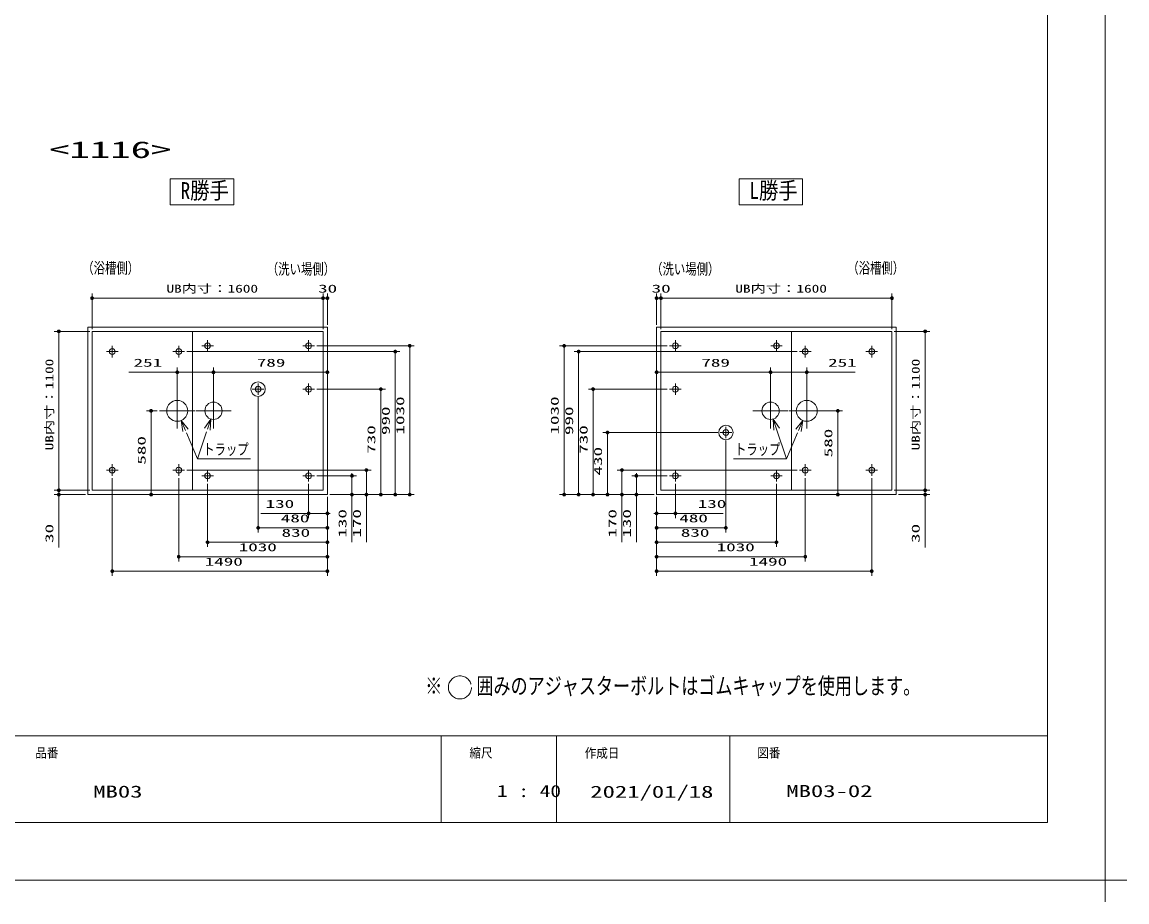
# Model space of a CAD drawing. Units: millimetres on the paper, scale 1:40. Extents: x -305 to 305, y -152 to 152.
# Drawn here: x -68.6 to 122.7, y -152.2 to 0 of the extents above; entities that cross this region are included whole.
import ezdxf
from ezdxf.enums import TextEntityAlignment as Align

# ---------------------------------------------------------------- set-up
doc = ezdxf.new("R2010")
doc.units = ezdxf.units.MM
doc.linetypes.add('LONG_DASHED2', pattern=[13, 12, -1])
for name, color, linetype, lineweight in [('0-0_PV', 7, 'LONG_DASHED2', 9), ('0-1_HV', 7, 'Continuous', 9), ('0-2_0', 7, 'Continuous', 9), ('0-3_1図面枠', 7, 'Continuous', 9), ('0-4_図面枠', 3, 'Continuous', 9), ('0-5_DEFPOINTS', 7, 'Continuous', 9)]:
    doc.layers.add(name, color=color, linetype=linetype, lineweight=lineweight)
doc.styles.add('ＭＳ ゴシック', font='')
doc.styles.get('ＭＳ ゴシック').set_extended_font_data('MS Gothic')

# ---------------------------------------------------------------- blocks, each defined once
blk = doc.blocks.new('_DOTSMALL')
at = {"layer": '0-2_0'}
for p, q in [((0.0746, 0.1), (-0.0746, 0.1)), ((0.1223, -0.0248), (-0.1223, -0.0248))]:
    blk.add_line(p, q, dxfattribs=at)
for points in [[(0.125, 0), (0.124, 0.0157), (0.1211, 0.0311), (0.1162, 0.046), (0.1095, 0.0602), (0.1011, 0.0735), (0.0911, 0.0856), (0.0797, 0.0963), (0.067, 0.1055), (0.0532, 0.1131), (0.0386, 0.1189), (0.0234, 0.1228), (0.0078, 0.1248), (-0.0078, 0.1248), (-0.0234, 0.1228), (-0.0386, 0.1189), (-0.0532, 0.1131), (-0.067, 0.1055), (-0.0797, 0.0963), (-0.0911, 0.0856), (-0.1011, 0.0735), (-0.1095, 0.0602), (-0.1162, 0.046), (-0.1211, 0.0311), (-0.124, 0.0157), (-0.125, 0), (0, 0)], [(-0.125, 0), (-0.124, -0.0157), (-0.1211, -0.0311), (-0.1162, -0.046), (-0.1095, -0.0602), (-0.1011, -0.0735), (-0.0911, -0.0856), (-0.0797, -0.0963), (-0.067, -0.1055), (-0.0532, -0.1131), (-0.0386, -0.1189), (-0.0234, -0.1228), (-0.0078, -0.1248), (0.0078, -0.1248), (0.0234, -0.1228), (0.0386, -0.1189), (0.0532, -0.1131), (0.067, -0.1055), (0.0797, -0.0963), (0.0911, -0.0856), (0.1011, -0.0735), (0.1095, -0.0602), (0.1162, -0.046), (0.1211, -0.0311), (0.124, -0.0157), (0.125, 0), (0, 0)]]:
    blk.add_lwpolyline(points, close=True, dxfattribs=at)
blk = doc.blocks.new('グループ-6')
at = {"layer": '0-3_1図面枠'}
for p, q in [((4200, -2895), (4200, -3045)), ((4275, -2970), (4125, -2970))]:
    blk.add_line(p, q, dxfattribs=at)
blk = doc.blocks.new('_OPEN30')
at = {"layer": '0-2_0'}
blk.add_line((0, 0), (-1, 0), dxfattribs=at)
blk.add_lwpolyline([(-1, 0.2679), (0, 0), (-1, -0.2679)], dxfattribs=at)

msp = doc.modelspace()

# ---------------------------------------------------------------- linework, layer by layer
at = {"layer": '0-0_PV'}
msp.add_circle((7.246, -115.126), 2, dxfattribs=at)
at = {"layer": '0-1_HV'}
for p, q in [((-42.91, -27.144), (-42.91, -31.644)), ((-42.91, -27.144), (-31.91, -27.144)), ((-31.91, -27.144), (-31.91, -31.644)), ((55.59, -27.144), (55.59, -31.644)), ((55.59, -27.144), (66.59, -27.144)), ((66.59, -27.144), (66.59, -31.644)), ((-42.91, -31.644), (-31.91, -31.644)), ((55.59, -31.644), (66.59, -31.644)), ((-56.449, -53.115), (-56.449, -46.965)), ((-56.449, -47.765), (-16.449, -47.765)), ((-16.449, -53.115), (-16.449, -46.965)), ((-16.449, -53.115), (-16.449, -46.965)), ((-16.449, -47.765), (-15.699, -47.765)), ((-15.699, -52.365), (-15.699, -46.965)), ((41.301, -52.365), (41.301, -46.965)), ((41.301, -47.765), (42.051, -47.765)), ((42.051, -53.115), (42.051, -46.965)), ((42.051, -53.115), (42.051, -46.965)), ((42.051, -47.765), (82.051, -47.765)), ((82.051, -53.115), (82.051, -46.965)), ((-56.849, -53.515), (-62.999, -53.515)), ((-62.199, -81.015), (-62.199, -53.515)), ((-57.199, -52.765), (-15.699, -52.765)), ((-56.449, -53.515), (-16.449, -53.515)), ((-39.074, -53.515), (-39.074, -81.015)), ((-16.449, -53.515), (-16.449, -81.015)), ((-15.699, -52.765), (-15.699, -81.765)), ((41.301, -52.765), (41.301, -81.765)), ((82.801, -52.765), (41.301, -52.765)), ((42.051, -53.515), (42.051, -81.015)), ((82.051, -53.515), (42.051, -53.515)), ((64.676, -53.515), (64.676, -81.015)), ((82.051, -53.515), (82.051, -81.015)), ((82.451, -53.515), (88.601, -53.515)), ((82.801, -52.765), (82.801, -81.765)), ((87.801, -53.515), (87.801, -81.015)), ((-36.449, -55.015), (-36.449, -57.015)), ((-18.949, -55.015), (-18.949, -57.015)), ((44.551, -55.015), (44.551, -57.015)), ((62.051, -55.015), (62.051, -57.015)), ((-53.949, -57.015), (-51.949, -57.015)), ((-52.949, -56.015), (-52.949, -58.015)), ((-42.437, -57.015), (-40.437, -57.015)), ((-41.437, -56.015), (-41.437, -58.015)), ((-40.037, -57.015), (-3.149, -57.015)), ((-37.449, -56.015), (-35.449, -56.015)), ((-19.949, -56.015), (-17.949, -56.015)), ((-17.549, -56.015), (-0.649, -56.015)), ((-3.949, -57.015), (-3.949, -81.765)), ((-1.449, -56.015), (-1.449, -81.765)), ((43.151, -56.015), (24.501, -56.015)), ((25.301, -81.765), (25.301, -56.015)), ((65.64, -57.015), (27.001, -57.015)), ((27.801, -81.765), (27.801, -57.015)), ((45.551, -56.015), (43.551, -56.015)), ((63.051, -56.015), (61.051, -56.015)), ((68.04, -57.015), (66.04, -57.015)), ((67.04, -56.015), (67.04, -58.015)), ((79.551, -57.015), (77.551, -57.015)), ((78.551, -56.015), (78.551, -58.015)), ((-41.699, -60.587), (-50.061, -60.587)), ((-41.699, -66.865), (-41.699, -59.787)), ((-41.699, -60.587), (-35.424, -60.587)), ((-39.843, -60.587), (-37.987, -60.587)), ((-35.424, -66.865), (-35.424, -59.787)), ((-35.424, -66.865), (-35.424, -59.787)), ((-35.424, -60.587), (-15.699, -60.587)), ((-15.699, -63.595), (-15.699, -59.787)), ((41.301, -63.665), (41.301, -59.787)), ((41.301, -60.587), (61.026, -60.587)), ((61.026, -66.865), (61.026, -59.787)), ((61.026, -66.865), (61.026, -59.787)), ((61.026, -60.587), (67.301, -60.587)), ((65.445, -60.587), (63.589, -60.587)), ((67.301, -66.865), (67.301, -59.787)), ((67.301, -60.587), (75.663, -60.587)), ((-27.699, -62.515), (-27.699, -64.515)), ((-18.949, -62.515), (-18.949, -64.515)), ((44.551, -62.515), (44.551, -64.515)), ((-41.699, -64.203), (-41.699, -70.328)), ((-35.424, -64.203), (-35.424, -70.328)), ((-28.699, -63.515), (-26.699, -63.515)), ((-27.699, -64.915), (-27.699, -88.315)), ((-19.949, -63.515), (-17.949, -63.515)), ((-17.549, -63.515), (-5.649, -63.515)), ((-6.449, -63.515), (-6.449, -81.765)), ((43.151, -63.515), (29.501, -63.515)), ((30.301, -81.765), (30.301, -63.515)), ((43.551, -63.515), (45.551, -63.515)), ((61.026, -64.203), (61.026, -70.328)), ((67.302, -64.203), (67.302, -70.328)), ((-45.161, -67.265), (-47.022, -67.265)), ((-46.222, -81.765), (-46.222, -67.265)), ((-44.761, -67.265), (-38.636, -67.265)), ((-38.486, -67.265), (-32.361, -67.265)), ((64.089, -67.265), (57.964, -67.265)), ((70.364, -67.265), (64.239, -67.265)), ((67.701, -67.265), (73.483, -67.265)), ((72.683, -81.765), (72.683, -67.265)), ((53.301, -72.015), (53.301, -70.015)), ((62.087, -70.449), (63.792, -75.569)), ((-38.189, -75.569), (-40.09, -71.072)), ((51.901, -71.015), (32.001, -71.015)), ((32.801, -81.765), (32.801, -71.015)), ((54.301, -71.015), (52.301, -71.015)), ((53.301, -72.415), (53.301, -88.315)), ((63.792, -75.569), (65.693, -71.072)), ((-52.949, -76.515), (-52.949, -78.515)), ((-41.449, -76.515), (-41.449, -78.515)), ((54.597, -75.569), (63.792, -75.569)), ((67.051, -76.515), (67.051, -78.515)), ((78.551, -76.515), (78.551, -78.515)), ((-53.949, -77.515), (-51.949, -77.515)), ((-42.449, -77.515), (-40.449, -77.515)), ((-40.049, -77.515), (-8.149, -77.515)), ((-36.449, -77.515), (-36.449, -79.515)), ((-18.949, -77.515), (-18.949, -79.515)), ((-11.449, -79.909), (-11.449, -78.053)), ((-8.949, -77.515), (-8.949, -81.765)), ((-8.949, -79.909), (-8.949, -78.053)), ((65.651, -77.515), (34.501, -77.515)), ((35.301, -81.765), (35.301, -77.515)), ((35.301, -79.909), (35.301, -78.053)), ((37.801, -79.909), (37.801, -78.053)), ((44.551, -77.515), (44.551, -79.515)), ((62.051, -77.515), (62.051, -79.515)), ((68.051, -77.515), (66.051, -77.515)), ((79.551, -77.515), (77.551, -77.515)), ((-52.949, -78.915), (-52.949, -95.815)), ((-41.449, -78.915), (-41.449, -93.315)), ((-37.449, -78.515), (-35.449, -78.515)), ((-36.449, -79.915), (-36.449, -90.815)), ((-19.949, -78.515), (-17.949, -78.515)), ((-18.949, -79.915), (-18.949, -85.815)), ((-17.549, -78.515), (-10.649, -78.515)), ((-11.449, -78.515), (-11.449, -81.765)), ((43.151, -78.515), (37.001, -78.515)), ((37.801, -81.765), (37.801, -78.515)), ((45.551, -78.515), (43.551, -78.515)), ((44.551, -79.915), (44.551, -85.815)), ((63.051, -78.515), (61.051, -78.515)), ((62.051, -79.915), (62.051, -90.815)), ((67.051, -78.915), (67.051, -93.315)), ((78.551, -78.915), (78.551, -95.815)), ((-56.849, -81.015), (-62.999, -81.015)), ((-56.849, -81.015), (-62.999, -81.015)), ((-57.599, -81.765), (-62.999, -81.765)), ((-62.199, -81.765), (-62.199, -81.015)), ((-62.199, -81.765), (-62.199, -90.932)), ((-56.799, -81.765), (-45.422, -81.765)), ((-15.699, -82.165), (-15.699, -95.815)), ((-15.699, -82.165), (-15.699, -90.815)), ((-15.699, -82.165), (-15.699, -93.315)), ((-15.699, -82.165), (-15.699, -85.815)), ((-15.699, -82.165), (-15.699, -88.315)), ((-15.299, -81.765), (-10.649, -81.765)), ((-15.299, -81.765), (-0.649, -81.765)), ((-15.299, -81.765), (-5.649, -81.765)), ((-15.299, -81.765), (-3.149, -81.765)), ((-15.299, -81.765), (-8.149, -81.765)), ((-11.449, -81.765), (-11.449, -90.019)), ((-8.949, -81.765), (-8.949, -90.019)), ((40.901, -81.765), (24.501, -81.765)), ((40.901, -81.765), (27.001, -81.765)), ((40.901, -81.765), (29.501, -81.765)), ((40.901, -81.765), (32.001, -81.765)), ((40.901, -81.765), (34.501, -81.765)), ((35.301, -81.765), (35.301, -90.019)), ((40.901, -81.765), (37.001, -81.765)), ((37.801, -81.765), (37.801, -90.019)), ((82.801, -81.765), (41.301, -81.765)), ((41.301, -82.165), (41.301, -95.815)), ((41.301, -82.165), (41.301, -90.815)), ((41.301, -82.165), (41.301, -88.315)), ((41.301, -82.165), (41.301, -93.315)), ((41.301, -82.165), (41.301, -85.815)), ((82.051, -81.015), (42.051, -81.015)), ((73.895, -81.765), (71.883, -81.765)), ((82.451, -81.015), (88.601, -81.015)), ((82.451, -81.015), (88.601, -81.015)), ((83.201, -81.765), (88.601, -81.765)), ((87.801, -81.015), (87.801, -81.765)), ((87.801, -81.765), (87.801, -90.932)), ((-18.949, -85.015), (-27.203, -85.015)), ((-15.699, -85.015), (-18.949, -85.015)), ((-17.093, -85.015), (-15.237, -85.015)), ((42.695, -85.015), (40.839, -85.015)), ((44.551, -85.015), (41.301, -85.015)), ((44.551, -85.015), (52.805, -85.015)), ((-15.699, -87.515), (-27.699, -87.515)), ((53.301, -87.515), (41.301, -87.515)), ((-15.699, -90.015), (-36.449, -90.015)), ((62.051, -90.015), (41.301, -90.015)), ((-15.699, -92.515), (-41.449, -92.515)), ((67.051, -92.515), (41.301, -92.515)), ((-15.699, -95.015), (-52.949, -95.015)), ((78.551, -95.015), (41.301, -95.015))]:
    msp.add_line(p, q, dxfattribs=at)
for points in [[(-57.199, -52.765), (-57.199, -81.765), (-15.699, -81.765)], [(-56.449, -53.515), (-56.449, -81.015), (-16.449, -81.015)], [(-28.994, -75.569), (-38.189, -75.569), (-36.63, -70.889)]]:
    msp.add_lwpolyline(points, dxfattribs=at)
for centre, radius in [((-52.949, -57.015), 0.5), ((-41.437, -57.015), 0.5), ((-36.449, -56.015), 0.5), ((-18.949, -56.015), 0.5), ((44.551, -56.015), 0.5), ((62.051, -56.015), 0.5), ((67.04, -57.015), 0.5), ((78.551, -57.015), 0.5), ((-27.699, -63.515), 1.25), ((-27.699, -63.515), 0.5), ((-18.949, -63.515), 0.5), ((44.551, -63.515), 0.5), ((-41.699, -67.265), 1.812), ((-35.424, -67.265), 1.5), ((61.026, -67.265), 1.5), ((67.302, -67.265), 1.812), ((53.301, -71.015), 1.25), ((53.301, -71.015), 0.5), ((-52.949, -77.515), 0.5), ((-41.449, -77.515), 0.5), ((-36.449, -78.515), 0.5), ((-18.949, -78.515), 0.5), ((44.551, -78.515), 0.5), ((62.051, -78.515), 0.5), ((67.051, -77.515), 0.5), ((78.551, -77.515), 0.5)]:
    msp.add_circle(centre, radius, dxfattribs=at)
at = {"layer": '0-2_0'}
for p, q in [((3.983, -123.498), (3.983, -138.498)), ((23.983, -123.498), (23.983, -138.498)), ((53.983, -123.498), (53.983, -138.498))]:
    msp.add_line(p, q, dxfattribs=at)
at = {"layer": '0-4_図面枠'}
msp.add_line((-291.017, -123.498), (108.983, -123.498), dxfattribs=at)
msp.add_lwpolyline([(-291.017, -138.498), (108.983, -138.498), (108.983, 138.502), (-291.017, 138.502)], close=True, dxfattribs=at)
at = {"layer": '0-5_DEFPOINTS'}
for q in [(118.983, 148.502), (-301.017, -148.498)]:
    msp.add_line((118.983, -148.498), q, dxfattribs=at)

# ---------------------------------------------------------------- block references
at = {"layer": '0-1_HV', "xscale": 1.856, "yscale": 1.856}
for name, p, rotation in [('_DOTSMALL', (-56.449, -47.765), 180), ('_DOTSMALL', (-15.699, -47.765), 180), ('_DOTSMALL', (42.051, -47.765), 180), ('_DOTSMALL', (42.051, -47.765), 180), ('_DOTSMALL', (-62.199, -53.515), 90), ('_DOTSMALL', (87.801, -53.515), 90), ('_DOTSMALL', (-3.949, -57.015), 90), ('_DOTSMALL', (-1.449, -56.015), 90), ('_DOTSMALL', (25.301, -56.015), 90), ('_DOTSMALL', (27.801, -57.015), 90), ('_DOTSMALL', (-41.699, -60.587), 180), ('_DOTSMALL', (-35.424, -60.587), 180), ('_DOTSMALL', (41.301, -60.587), 180), ('_DOTSMALL', (61.026, -60.587), 180), ('_DOTSMALL', (-6.449, -63.515), 90), ('_DOTSMALL', (30.301, -63.515), 90), ('_DOTSMALL', (-46.222, -67.265), 90), ('_OPEN30', (-40.993, -68.935), 112.90995), ('_OPEN30', (-35.897, -68.688), 71.58123), ('_OPEN30', (61.5, -68.688), 108.41877), ('_OPEN30', (66.596, -68.935), 67.09005), ('_DOTSMALL', (72.683, -67.265), 90), ('_DOTSMALL', (32.801, -71.015), 90), ('_DOTSMALL', (-11.449, -78.515), 90), ('_DOTSMALL', (-8.949, -77.515), 90), ('_DOTSMALL', (35.301, -77.515), 90), ('_DOTSMALL', (37.801, -78.515), 90), ('_DOTSMALL', (-62.199, -81.015), 270), ('_DOTSMALL', (-62.199, -81.015), 270), ('_DOTSMALL', (-62.199, -81.765), 90), ('_DOTSMALL', (-46.222, -81.765), 270), ('_DOTSMALL', (-11.449, -81.765), 270), ('_DOTSMALL', (-8.949, -81.765), 270), ('_DOTSMALL', (-6.449, -81.765), 270), ('_DOTSMALL', (-3.949, -81.765), 270), ('_DOTSMALL', (-1.449, -81.765), 270), ('_DOTSMALL', (25.301, -81.765), 270), ('_DOTSMALL', (27.801, -81.765), 270), ('_DOTSMALL', (30.301, -81.765), 270), ('_DOTSMALL', (32.801, -81.765), 270), ('_DOTSMALL', (35.301, -81.765), 270), ('_DOTSMALL', (37.801, -81.765), 270), ('_DOTSMALL', (72.683, -81.765), 270), ('_DOTSMALL', (87.801, -81.015), 270), ('_DOTSMALL', (87.801, -81.015), 270), ('_DOTSMALL', (87.801, -81.765), 90), ('_DOTSMALL', (-18.949, -85.015), 180), ('_DOTSMALL', (41.301, -85.015), 180), ('_DOTSMALL', (-27.699, -87.515), 180), ('_DOTSMALL', (41.301, -87.515), 180), ('_DOTSMALL', (-36.449, -90.015), 180), ('_DOTSMALL', (41.301, -90.015), 180), ('_DOTSMALL', (-41.449, -92.515), 180), ('_DOTSMALL', (41.301, -92.515), 180), ('_DOTSMALL', (-52.949, -95.015), 180), ('_DOTSMALL', (41.301, -95.015), 180)]:
    msp.add_blockref(name, p, dxfattribs=dict(at, rotation=rotation))
for p in [(-16.449, -47.765), (-16.449, -47.765), (41.301, -47.765), (82.051, -47.765), (-35.424, -60.587), (-15.699, -60.587), (61.026, -60.587), (67.301, -60.587), (-15.699, -85.015), (44.551, -85.015), (-15.699, -87.515), (53.301, -87.515), (-15.699, -90.015), (62.051, -90.015), (-15.699, -92.515), (67.051, -92.515), (-15.699, -95.015), (78.551, -95.015)]:
    msp.add_blockref('_DOTSMALL', p, dxfattribs=at)
at = {"layer": '0-3_1図面枠', "xscale": 0.05, "yscale": 0.05}
msp.add_blockref('グループ-6', (-91.017, 0.002), dxfattribs=at)

# ---------------------------------------------------------------- texts
at = {"layer": '0-0_PV', "style": 'ＭＳ ゴシック', "width": 0.75}
msp.add_text('※\u3000\u3000囲みのアジャスターボルトはゴムキャップを使用します。', height=2.889, dxfattribs=at).set_placement((1.24, -117.181), align=Align.BOTTOM_LEFT)
at = {"layer": '0-1_HV', "style": 'ＭＳ ゴシック'}
for s, height, width, p in [('<1116>', 2.886, 1.8, (-63.902, -24.384)), ('R勝手', 2.889, 0.85, (-41.131, -31.449)), ('L勝手', 2.889, 0.85, (57.369, -31.449)), ('（浴槽側）', 1.921, 0.75, (-58.138, -44.091)), ('（洗い場側）', 1.921, 0.75, (-26.174, -44.252)), ('（洗い場側）', 1.921, 0.75, (40.366, -44.252)), ('（浴槽側）', 1.921, 0.75, (74.33, -44.091)), ('UB内寸：1600', 1.386, 1.4, (-43.569, -47.232)), ('30', 1.386, 1.75, (-17.316, -47.232)), ('30', 1.386, 1.75, (40.434, -47.232)), ('UB内寸：1600', 1.386, 1.4, (54.931, -47.232)), ('251', 1.386, 1.75, (-49.261, -60.053)), ('789', 1.386, 1.75, (-27.925, -60.053)), ('789', 1.386, 1.75, (49.05, -60.053)), ('251', 1.386, 1.75, (70.999, -60.053)), ('トラップ', 1.921, 0.75, (-37.198, -75.463)), ('トラップ', 1.921, 0.75, (54.873, -75.463)), ('130', 1.386, 1.75, (-26.403, -84.482)), ('130', 1.386, 1.75, (48.417, -84.482)), ('480', 1.386, 1.75, (-23.769, -86.982)), ('480', 1.386, 1.75, (45.231, -86.982)), ('830', 1.386, 1.75, (-23.642, -89.482)), ('830', 1.386, 1.75, (45.492, -89.482)), ('1030', 1.386, 1.75, (-31.058, -91.982)), ('1030', 1.386, 1.75, (51.692, -91.982)), ('1490', 1.386, 1.75, (-36.946, -94.482)), ('1490', 1.386, 1.75, (57.304, -94.482))]:
    msp.add_text(s, height=height, dxfattribs=dict(at, width=width)).set_placement(p, align=Align.BOTTOM_LEFT)
for s, width, p in [('UB内寸：1100', 1.4, (-62.732, -74.11)), ('UB内寸：1100', 1.4, (87.268, -74.11)), ('1030', 1.75, (-1.982, -71.374)), ('1030', 1.75, (24.768, -71.374)), ('990', 1.75, (-4.482, -71.46)), ('990', 1.75, (27.268, -71.46)), ('730', 1.75, (-6.982, -74.71)), ('730', 1.75, (29.768, -74.71)), ('580', 1.75, (72.15, -75.317)), ('580', 1.75, (-46.756, -76.585)), ('430', 1.75, (32.268, -78.46)), ('130', 1.75, (-11.982, -89.219)), ('170', 1.75, (-9.482, -89.219)), ('170', 1.75, (34.768, -89.219)), ('130', 1.75, (37.268, -89.219)), ('30', 1.75, (-62.732, -90.132)), ('30', 1.75, (87.268, -90.132))]:
    msp.add_text(s, height=1.386, rotation=90, dxfattribs=dict(at, width=width)).set_placement(p, align=Align.BOTTOM_LEFT)
at = {"layer": '0-3_1図面枠', "style": 'ＭＳ ゴシック'}
for s, height, width, p in [('品番', 1.628, 0.9, (-66.276, -127.759)), ('縮尺', 1.628, 0.9, (8.896, -127.769)), ('作成日', 1.628, 0.9, (28.857, -127.788)), ('図番', 1.628, 0.9, (58.732, -127.759)), ('2021/01/18', 2.089, 1.5, (29.822, -134.861)), ('MB03', 2.089, 1.5, (-56.239, -134.834)), ('1 : 40', 2.092, 1.3, (13.65, -134.737)), ('MB03-02', 2.089, 1.5, (63.761, -134.737))]:
    msp.add_text(s, height=height, dxfattribs=dict(at, width=width)).set_placement(p, align=Align.BOTTOM_LEFT)

doc.saveas('drawing.dxf')
